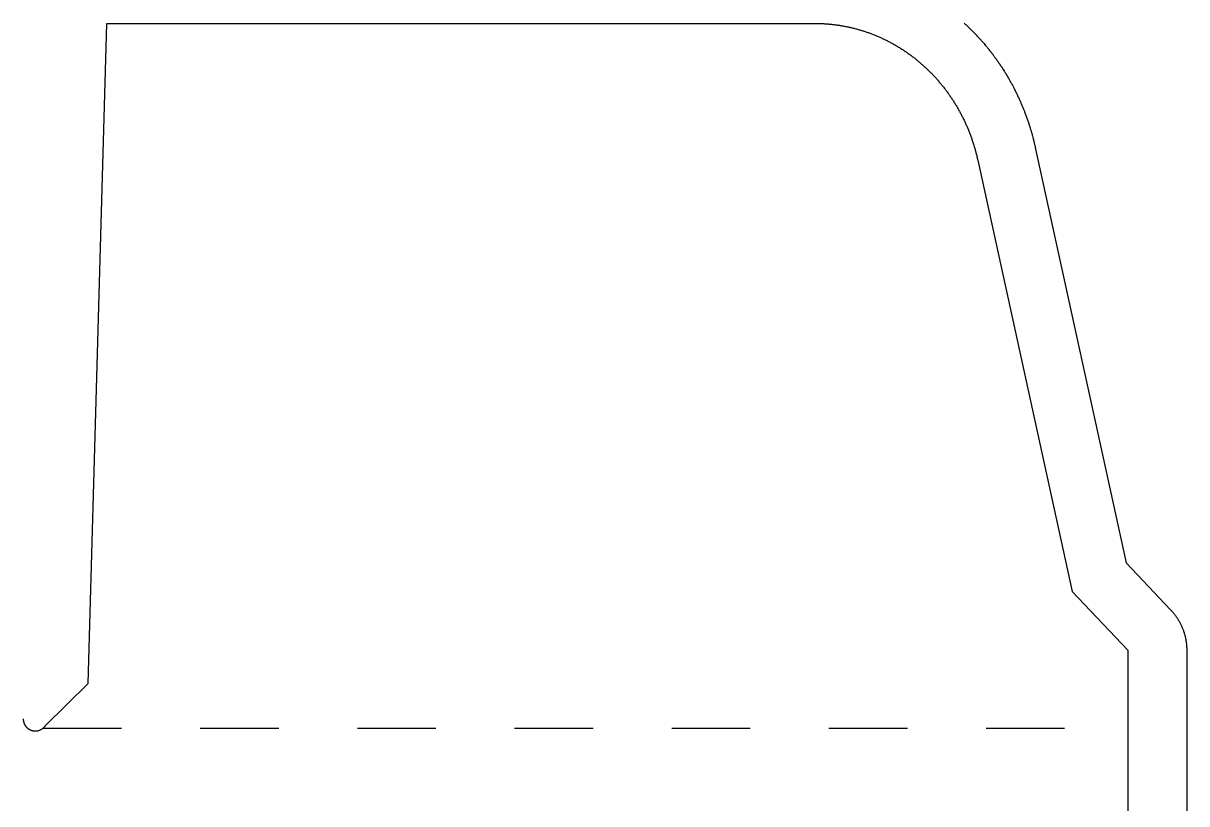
# Model space of a CAD drawing. Extents: x -9 to 1073, y -897 to 0.
# Drawn here: x 895.4 to 1073.1, y -234.6 to -115.3 of the extents above; entities that cross this region are included whole.
import ezdxf

# ---------------------------------------------------------------- set-up
doc = ezdxf.new("R2010")
doc.units = 0
doc.linetypes.add('DASHED', pattern=[24, 12, -12])
for name, color, linetype in [('BLEED', 3, 'CONTINUOUS'), ('CREASE', 5, 'DASHED'), ('CUT', 1, 'CONTINUOUS')]:
    doc.layers.add(name, color=color, linetype=linetype)

msp = doc.modelspace()

# ---------------------------------------------------------------- linework, layer by layer
at = {"layer": 'BLEED'}
for p, q in [((1039.0788, -115.2562), (1039.1868, -115.3555)), ((1039.1868, -115.3555), (1039.2314, -115.3966)), ((1039.2314, -115.3966), (1039.2574, -115.421)), ((1039.2574, -115.421), (1039.2941, -115.4549)), ((1039.2941, -115.4549), (1039.3855, -115.5398)), ((1039.3855, -115.5398), (1039.4921, -115.6406)), ((1039.4921, -115.6406), (1039.5367, -115.6831)), ((1039.5367, -115.6831), (1039.5446, -115.691)), ((1039.5446, -115.691), (1039.5979, -115.7414)), ((1039.5979, -115.7414), (1039.6426, -115.7839)), ((1039.6426, -115.7839), (1039.6951, -115.8343)), ((1039.6951, -115.8343), (1039.6966, -115.8358)), ((1039.6966, -115.8358), (1039.7498, -115.8869)), ((1039.7498, -115.8869), (1039.7938, -115.9294)), ((1039.7938, -115.9294), (1039.8989, -116.0316)), ((1039.8989, -116.0316), (1039.9882, -116.1194)), ((1039.9882, -116.1194), (1040.0033, -116.1346)), ((1040.0033, -116.1346), (1040.0926, -116.2224)), ((1040.0926, -116.2224), (1040.2999, -116.4298)), ((1040.2999, -116.4298), (1040.3878, -116.519)), ((1040.3878, -116.519), (1040.4461, -116.5788)), ((1040.4461, -116.5788), (1040.4979, -116.6314)), ((1040.4979, -116.6314), (1040.5418, -116.6767)), ((1040.5418, -116.6767), (1040.593, -116.7293)), ((1040.593, -116.7293), (1040.6794, -116.8193)), ((1040.6794, -116.8193), (1040.6945, -116.8351)), ((1040.6945, -116.8351), (1040.7809, -116.9251)), ((1040.7809, -116.9251), (1040.8817, -117.0317)), ((1040.8817, -117.0317), (1040.9227, -117.0756)), ((1040.9227, -117.0756), (1040.9321, -117.0857)), ((1040.9321, -117.0857), (1040.9825, -117.139)), ((1040.9825, -117.139), (1041.0235, -117.1829)), ((1041.0235, -117.1829), (1041.0739, -117.2369)), ((1041.0739, -117.2369), (1041.1178, -117.2844)), ((1041.1178, -117.2844), (1041.2669, -117.4464)), ((1041.2669, -117.4464), (1041.3072, -117.4903)), ((1041.3072, -117.4903), (1041.3331, -117.5191)), ((1041.3331, -117.5191), (1041.3662, -117.5551)), ((1041.3662, -117.5551), (1041.4505, -117.6473)), ((1041.4505, -117.6473), (1041.5484, -117.7567)), ((1041.5484, -117.7567), (1041.5866, -117.8006)), ((1041.5866, -117.8006), (1041.5974, -117.8122)), ((1041.5974, -117.8122), (1041.6463, -117.8669)), ((1041.6463, -117.8669), (1041.7284, -117.9605)), ((1041.7284, -117.9605), (1041.7766, -118.0159)), ((1041.7766, -118.0159), (1041.7817, -118.0217)), ((1041.7817, -118.0217), (1041.8256, -118.0714)), ((1041.8256, -118.0714), (1041.9221, -118.1822)), ((1041.9221, -118.1822), (1042.0027, -118.2766)), ((1042.0027, -118.2766), (1042.007, -118.2816)), ((1042.007, -118.2816), (1042.0553, -118.3378)), ((1042.0553, -118.3378), (1042.0985, -118.3889)), ((1042.0985, -118.3889), (1042.2886, -118.6135)), ((1042.2886, -118.6135), (1042.3685, -118.7086)), ((1042.3685, -118.7086), (1042.4081, -118.7568)), ((1042.4081, -118.7568), (1042.4196, -118.7705)), ((1042.4196, -118.7705), (1042.4628, -118.8223)), ((1042.4628, -118.8223), (1042.5564, -118.9361)), ((1042.5564, -118.9361), (1042.6342, -119.0318)), ((1042.6342, -119.0318), (1042.6802, -119.0894)), ((1042.6802, -119.0894), (1042.6838, -119.0945)), ((1042.6838, -119.0945), (1042.6925, -119.1038)), ((1042.6925, -119.1038), (1042.7386, -119.1607)), ((1042.7386, -119.1607), (1042.8192, -119.2615)), ((1042.8192, -119.2615), (1042.853, -119.3047)), ((1042.853, -119.3047), (1042.8991, -119.363)), ((1042.8991, -119.363), (1042.9078, -119.3738)), ((1042.9078, -119.3738), (1042.9445, -119.4206)), ((1042.9445, -119.4206), (1042.9906, -119.479)), ((1042.9906, -119.479), (1042.9992, -119.4898)), ((1042.9992, -119.4898), (1043.0446, -119.5474)), ((1043.0446, -119.5474), (1043.0784, -119.5906)), ((1043.0784, -119.5906), (1043.1238, -119.6489)), ((1043.1238, -119.6489), (1043.1562, -119.6906)), ((1043.1562, -119.6906), (1043.2015, -119.7497)), ((1043.2015, -119.7497), (1043.2116, -119.7626)), ((1043.2116, -119.7626), (1043.2562, -119.821)), ((1043.2562, -119.821), (1043.2886, -119.8634)), ((1043.2886, -119.8634), (1043.3009, -119.88)), ((1043.3009, -119.88), (1043.3038, -119.8836)), ((1043.3038, -119.8836), (1043.3729, -119.9736)), ((1043.3729, -119.9736), (1043.4226, -120.0398)), ((1043.4226, -120.0398), (1043.5118, -120.1579)), ((1043.5118, -120.1579), (1043.5846, -120.2558)), ((1043.5846, -120.2558), (1043.6638, -120.3638)), ((1043.6638, -120.3638), (1043.6854, -120.3926)), ((1043.6854, -120.3926), (1043.7581, -120.492)), ((1043.7581, -120.492), (1043.833, -120.5957)), ((1043.833, -120.5957), (1043.8769, -120.6562)), ((1043.8769, -120.6562), (1043.8884, -120.672)), ((1043.8884, -120.672), (1043.9316, -120.7318)), ((1043.9316, -120.7318), (1044.0029, -120.8311)), ((1044.0029, -120.8311), (1044.036, -120.8779)), ((1044.036, -120.8779), (1044.0475, -120.8945)), ((1044.0475, -120.8945), (1044.0886, -120.9521)), ((1044.0886, -120.9521), (1044.1735, -121.073)), ((1044.1735, -121.073), (1044.2023, -121.1141)), ((1044.2023, -121.1141), (1044.2448, -121.1753)), ((1044.2448, -121.1753), (1044.257, -121.194)), ((1044.257, -121.194), (1044.2858, -121.2358)), ((1044.2858, -121.2358), (1044.2866, -121.2358)), ((1044.2866, -121.2358), (1044.329, -121.297)), ((1044.329, -121.297), (1044.3694, -121.3567)), ((1044.3694, -121.3567), (1044.4529, -121.4791)), ((1044.4529, -121.4791), (1044.4939, -121.5389)), ((1044.4939, -121.5389), (1044.535, -121.6001)), ((1044.535, -121.6001), (1044.5342, -121.6001)), ((1044.5342, -121.6001), (1044.563, -121.6426)), ((1044.563, -121.6426), (1044.5767, -121.662)), ((1044.5767, -121.662), (1044.6178, -121.7232)), ((1044.6178, -121.7232), (1044.6444, -121.7635)), ((1044.6444, -121.7635), (1044.7265, -121.8874)), ((1044.7265, -121.8874), (1044.7668, -121.9486)), ((1044.7668, -121.9486), (1044.8474, -122.0724)), ((1044.8474, -122.0724), (1044.8734, -122.112)), ((1044.8734, -122.112), (1044.9137, -122.1746)), ((1044.9137, -122.1746), (1044.9281, -122.197)), ((1044.9281, -122.197), (1044.954, -122.2366)), ((1044.954, -122.2366), (1044.9943, -122.2992)), ((1044.9943, -122.2992), (1045.1527, -122.5498)), ((1045.1527, -122.5498), (1045.1772, -122.5886)), ((1045.1772, -122.5886), (1045.2168, -122.652)), ((1045.2168, -122.652), (1045.2319, -122.6758)), ((1045.2319, -122.6758), (1045.2708, -122.7384)), ((1045.2708, -122.7384), (1045.2953, -122.778)), ((1045.2953, -122.778), (1045.3342, -122.8406)), ((1045.3342, -122.8406), (1045.373, -122.904)), ((1045.373, -122.904), (1045.4112, -122.9674)), ((1045.4112, -122.9674), (1045.4501, -123.0307)), ((1045.4501, -123.0307), (1045.512, -123.133)), ((1045.512, -123.133), (1045.5271, -123.1589)), ((1045.5271, -123.1589), (1045.5653, -123.2222)), ((1045.5653, -123.2222), (1045.5883, -123.2604)), ((1045.5883, -123.2604), (1045.6646, -123.3886)), ((1045.6646, -123.3886), (1045.7028, -123.4534)), ((1045.7028, -123.4534), (1045.8151, -123.6456)), ((1045.8151, -123.6456), (1045.8367, -123.6838)), ((1045.8367, -123.6838), (1045.8742, -123.7486)), ((1045.8742, -123.7486), (1045.8907, -123.7759)), ((1045.8907, -123.7759), (1045.9274, -123.84)), ((1045.9274, -123.84), (1045.9483, -123.8774)), ((1045.9483, -123.8774), (1046.0585, -124.0718)), ((1046.0585, -124.0718), (1046.0959, -124.1381)), ((1046.0959, -124.1381), (1046.1319, -124.2029)), ((1046.1319, -124.2029), (1046.1521, -124.2396)), ((1046.1521, -124.2396), (1046.1686, -124.2684)), ((1046.1686, -124.2684), (1046.2046, -124.3332)), ((1046.2046, -124.3332), (1046.2615, -124.4376)), ((1046.2615, -124.4376), (1046.2752, -124.4635)), ((1046.2752, -124.4635), (1046.2961, -124.5017)), ((1046.2961, -124.5017), (1046.3328, -124.5686)), ((1046.3328, -124.5686), (1046.4386, -124.7652)), ((1046.4386, -124.7652), (1046.4926, -124.8667)), ((1046.4926, -124.8667), (1046.5279, -124.933)), ((1046.5279, -124.933), (1046.5445, -124.9646)), ((1046.5445, -124.9646), (1046.579, -125.0302)), ((1046.579, -125.0302), (1046.6338, -125.1346)), ((1046.6338, -125.1346), (1046.6662, -125.1986)), ((1046.6662, -125.1986), (1046.7022, -125.267)), ((1046.7022, -125.267), (1046.736, -125.3333)), ((1046.736, -125.3333), (1046.7533, -125.3686)), ((1046.7533, -125.3686), (1046.7691, -125.4002)), ((1046.7691, -125.4002), (1046.7698, -125.4002)), ((1046.7698, -125.4002), (1046.8375, -125.5327)), ((1046.8375, -125.5327), (1046.8894, -125.6371)), ((1046.8894, -125.6371), (1047.0218, -125.905)), ((1047.0218, -125.905), (1047.0564, -125.9748)), ((1047.0564, -125.9748), (1047.1212, -126.1087)), ((1047.1212, -126.1087), (1047.1378, -126.1433)), ((1047.1378, -126.1433), (1047.1702, -126.211)), ((1047.1702, -126.211), (1047.1874, -126.2477)), ((1047.1874, -126.2477), (1047.2018, -126.2779)), ((1047.2018, -126.2779), (1047.2342, -126.3456)), ((1047.2342, -126.3456), (1047.2674, -126.4162)), ((1047.2674, -126.4162), (1047.3307, -126.5515)), ((1047.3307, -126.5515), (1047.3638, -126.6228)), ((1047.3638, -126.6228), (1047.3754, -126.648)), ((1047.3754, -126.648), (1047.3934, -126.6869)), ((1047.3934, -126.6869), (1047.4416, -126.7913)), ((1047.4416, -126.7913), (1047.4574, -126.8266)), ((1047.4574, -126.8266), (1047.4884, -126.8942)), ((1047.4884, -126.8942), (1047.5359, -126.9994)), ((1047.5359, -126.9994), (1047.5525, -127.0368)), ((1047.5525, -127.0368), (1047.5647, -127.0642)), ((1047.5647, -127.0642), (1047.5827, -127.1038)), ((1047.5827, -127.1038), (1047.613, -127.1714)), ((1047.613, -127.1714), (1047.6274, -127.2038)), ((1047.6274, -127.2038), (1047.6576, -127.2722)), ((1047.6576, -127.2722), (1047.7022, -127.3759)), ((1047.7022, -127.3759), (1047.7166, -127.4098)), ((1047.7166, -127.4098), (1047.7469, -127.4782)), ((1047.7469, -127.4782), (1047.7922, -127.5826)), ((1047.7922, -127.5826), (1047.816, -127.6402)), ((1047.816, -127.6402), (1047.8369, -127.6884)), ((1047.8369, -127.6884), (1047.8808, -127.7928)), ((1047.8808, -127.7928), (1047.996, -128.0693)), ((1047.996, -128.0693), (1048.027, -128.1434)), ((1048.027, -128.1434), (1048.0831, -128.2817)), ((1048.0831, -128.2817), (1048.0954, -128.3119)), ((1048.0954, -128.3119), (1048.1112, -128.3515)), ((1048.1112, -128.3515), (1048.1393, -128.4206)), ((1048.1393, -128.4206), (1048.181, -128.525)), ((1048.181, -128.525), (1048.2631, -128.7346)), ((1048.2631, -128.7346), (1048.2919, -128.8102)), ((1048.2919, -128.8102), (1048.3985, -129.0895)), ((1048.3985, -129.0895), (1048.4093, -129.1183)), ((1048.4093, -129.1183), (1048.4359, -129.1889)), ((1048.4359, -129.1889), (1048.4539, -129.2364)), ((1048.4539, -129.2364), (1048.4798, -129.3062)), ((1048.4798, -129.3062), (1048.4899, -129.3343)), ((1048.4899, -129.3343), (1048.5418, -129.4754)), ((1048.5418, -129.4754), (1048.5598, -129.5237)), ((1048.5598, -129.5237), (1048.585, -129.5935)), ((1048.585, -129.5935), (1048.595, -129.6216)), ((1048.595, -129.6216), (1048.6454, -129.7627)), ((1048.6454, -129.7627), (1048.6548, -129.7901)), ((1048.6548, -129.7901), (1048.68, -129.8614)), ((1048.68, -129.8614), (1048.6973, -129.911)), ((1048.6973, -129.911), (1048.7462, -130.0522)), ((1048.7462, -130.0522), (1048.7556, -130.0788)), ((1048.7556, -130.0788), (1048.7801, -130.1501)), ((1048.7801, -130.1501), (1048.7952, -130.194)), ((1048.7952, -130.194), (1048.8312, -130.2977)), ((1048.8312, -130.2977), (1048.9262, -130.5828)), ((1048.9262, -130.5828), (1048.9514, -130.6606)), ((1048.9514, -130.6606), (1049.0436, -130.9457)), ((1049.0436, -130.9457), (1049.076, -131.0494)), ((1049.076, -131.0494), (1049.0911, -131.0969)), ((1049.0911, -131.0969), (1049.1134, -131.1682)), ((1049.1134, -131.1682), (1049.1206, -131.1926)), ((1049.1206, -131.1926), (1049.143, -131.2646)), ((1049.143, -131.2646), (1049.1674, -131.3431)), ((1049.1674, -131.3431), (1049.2034, -131.4634)), ((1049.2034, -131.4634), (1049.2322, -131.5584)), ((1049.2322, -131.5584), (1049.2538, -131.6304)), ((1049.2538, -131.6304), (1049.2769, -131.7096)), ((1049.2769, -131.7096), (1049.2819, -131.7262)), ((1049.2819, -131.7262), (1049.3035, -131.7989)), ((1049.3035, -131.7989), (1049.3424, -131.935)), ((1049.3424, -131.935), (1049.3532, -131.9724)), ((1049.3532, -131.9724), (1049.3604, -131.9983)), ((1049.3604, -131.9983), (1049.3899, -132.1013)), ((1049.3899, -132.1013), (1049.4101, -132.174)), ((1049.4101, -132.174), (1049.4238, -132.2237)), ((1049.4238, -132.2237), (1049.4302, -132.246)), ((1049.4302, -132.246), (1049.4504, -132.3187)), ((1049.4504, -132.3187), (1049.4641, -132.3684)), ((1049.4641, -132.3684), (1049.4922, -132.4706)), ((1049.4922, -132.4706), (1049.5505, -132.6888)), ((1049.5505, -132.6888), (1049.5692, -132.7615)), ((1049.5692, -132.7615), (1049.5886, -132.8342)), ((1049.5886, -132.8342), (1049.6095, -132.9149)), ((1049.6095, -132.9149), (1049.6282, -132.9876)), ((1049.6282, -132.9876), (1049.6491, -133.069)), ((1049.6491, -133.069), (1049.665, -133.133)), ((1049.665, -133.133), (1049.6909, -133.2338)), ((1049.6909, -133.2338), (1049.7038, -133.2878)), ((1049.7038, -133.2878), (1049.7218, -133.3606)), ((1049.7218, -133.3606), (1049.7463, -133.4614)), ((1049.7463, -133.4614), (1049.7521, -133.4873)), ((1049.7521, -133.4873), (1049.7571, -133.5067)), ((1049.7571, -133.5067), (1049.7816, -133.6075)), ((1049.7816, -133.6075), (1049.7989, -133.681)), ((1049.7989, -133.681), (1049.8133, -133.7443)), ((1049.8133, -133.7443), (1049.8154, -133.7537)), ((1049.8154, -133.7537), (1049.8327, -133.8271)), ((1049.8327, -133.8271), (1049.8514, -133.9085)), ((1049.8514, -133.9085), (1049.9011, -134.1288)), ((1049.9011, -134.1288), (1049.9191, -134.2116)), ((1049.9191, -134.2116), (1049.9299, -134.2606)), ((1049.9299, -134.2606), (1063.8086, -197.7516)), ((1063.8086, -197.7516), (1070.5903, -204.9142)), ((1070.5903, -204.9142), (1070.6681, -204.9977)), ((1070.6681, -204.9977), (1070.7451, -205.0812)), ((1070.7451, -205.0812), (1070.8207, -205.1669)), ((1070.8207, -205.1669), (1070.8949, -205.2526)), ((1070.8949, -205.2526), (1070.9683, -205.3397)), ((1070.9683, -205.3397), (1071.041, -205.4275)), ((1071.041, -205.4275), (1071.1116, -205.5161)), ((1071.1116, -205.5161), (1071.1822, -205.6061)), ((1071.1822, -205.6061), (1071.2513, -205.6968)), ((1071.2513, -205.6968), (1071.319, -205.7882)), ((1071.319, -205.7882), (1071.3852, -205.8804)), ((1071.3852, -205.8804), (1071.4507, -205.9733)), ((1071.4507, -205.9733), (1071.5148, -206.0676)), ((1071.5148, -206.0676), (1071.5782, -206.1619)), ((1071.5782, -206.1619), (1071.6401, -206.2577)), ((1071.6401, -206.2577), (1071.7006, -206.3542)), ((1071.7006, -206.3542), (1071.7603, -206.4514)), ((1071.7603, -206.4514), (1071.8186, -206.5493)), ((1071.8186, -206.5493), (1071.8755, -206.6479)), ((1071.8755, -206.6479), (1071.931, -206.7473)), ((1071.931, -206.7473), (1071.9857, -206.8466)), ((1071.9857, -206.8466), (1072.039, -206.9474)), ((1072.039, -206.9474), (1072.0908, -207.049)), ((1072.0908, -207.049), (1072.1412, -207.1512)), ((1072.1412, -207.1512), (1072.1909, -207.2534)), ((1072.1909, -207.2534), (1072.2384, -207.3564)), ((1072.2384, -207.3564), (1072.2852, -207.4608)), ((1072.2852, -207.4608), (1072.3306, -207.5652)), ((1072.3306, -207.5652), (1072.3745, -207.6696)), ((1072.3745, -207.6696), (1072.4177, -207.7754)), ((1072.4177, -207.7754), (1072.4587, -207.8813)), ((1072.4587, -207.8813), (1072.499, -207.9878)), ((1072.499, -207.9878), (1072.5379, -208.0951)), ((1072.5379, -208.0951), (1072.5754, -208.2024)), ((1072.5754, -208.2024), (1072.6114, -208.3104)), ((1072.6114, -208.3104), (1072.6459, -208.4191)), ((1072.6459, -208.4191), (1072.679, -208.5278)), ((1072.679, -208.5278), (1072.7107, -208.6373)), ((1072.7107, -208.6373), (1072.741, -208.7467)), ((1072.741, -208.7467), (1072.7705, -208.8569)), ((1072.7705, -208.8569), (1072.7978, -208.967)), ((1072.7978, -208.967), (1072.8245, -209.0779)), ((1072.8245, -209.0779), (1072.849, -209.1895)), ((1072.849, -209.1895), (1072.8727, -209.3004)), ((1072.8727, -209.3004), (1072.895, -209.412)), ((1072.895, -209.412), (1072.9152, -209.5243)), ((1072.9152, -209.5243), (1072.9346, -209.6366)), ((1072.9346, -209.6366), (1072.9526, -209.749)), ((1072.9526, -209.749), (1072.9692, -209.8613)), ((1072.9692, -209.8613), (1072.9843, -209.9743)), ((1072.9843, -209.9743), (1072.9973, -210.0874)), ((1072.9973, -210.0874), (1073.0095, -210.2004)), ((1073.0095, -210.2004), (1073.0203, -210.3142)), ((1073.0203, -210.3142), (1073.0297, -210.4272)), ((1073.0297, -210.4272), (1073.0376, -210.541)), ((1073.0376, -210.541), (1073.0441, -210.6547)), ((1073.0441, -210.6547), (1073.0484, -210.7685)), ((1073.0484, -210.7685), (1073.052, -210.8822)), ((1073.052, -210.8822), (1073.0542, -210.996)), ((1073.0542, -210.996), (1073.0549, -211.1018)), ((1073.0549, -211.1018), (1073.0549, -685.6387))]:
    msp.add_line(p, q, dxfattribs=at)
at = {"layer": 'CREASE'}
msp.add_line((898.4134, -223.0157), (1064.0551, -223.0157), dxfattribs=at)
at = {"layer": 'CUT'}
for p, q in [((905.315, -216.1987), (908.1497, -115.2994)), ((908.1497, -115.2994), (908.1497, -115.2994)), ((908.1497, -115.2994), (1016.28, -115.2994)), ((1016.28, -115.2994), (1016.28, -115.2994)), ((1016.28, -115.2994), (1016.4139, -115.2997)), ((1016.4139, -115.2997), (1016.5478, -115.3008)), ((1016.5478, -115.3008), (1016.6817, -115.3027)), ((1016.6817, -115.3027), (1016.8156, -115.3053)), ((1016.8156, -115.3053), (1016.9494, -115.3086)), ((1016.9494, -115.3086), (1017.0832, -115.3127)), ((1017.0832, -115.3127), (1017.217, -115.3176)), ((1017.217, -115.3176), (1017.3506, -115.3231)), ((1017.3506, -115.3231), (1017.3506, -115.3231)), ((1017.3506, -115.3231), (1017.4845, -115.3294)), ((1017.4845, -115.3294), (1017.6183, -115.3365)), ((1017.6183, -115.3365), (1017.7521, -115.3443)), ((1017.7521, -115.3443), (1017.8858, -115.3528)), ((1017.8858, -115.3528), (1018.0194, -115.3621)), ((1018.0194, -115.3621), (1018.1529, -115.3721)), ((1018.1529, -115.3721), (1018.2864, -115.3829)), ((1018.2864, -115.3829), (1018.4198, -115.3944)), ((1018.4198, -115.3944), (1018.4198, -115.3944)), ((1018.4198, -115.3944), (1018.5534, -115.4066)), ((1018.5534, -115.4066), (1018.6869, -115.4196)), ((1018.6869, -115.4196), (1018.8202, -115.4333)), ((1018.8202, -115.4333), (1018.9534, -115.4478)), ((1018.9534, -115.4478), (1019.0866, -115.4629)), ((1019.0866, -115.4629), (1019.2196, -115.4787)), ((1019.2196, -115.4787), (1019.3526, -115.4953)), ((1019.3526, -115.4953), (1019.4854, -115.5125)), ((1019.4854, -115.5125), (1019.4854, -115.5125)), ((1019.4854, -115.5125), (1019.6182, -115.5307)), ((1019.6182, -115.5307), (1019.751, -115.5496)), ((1019.751, -115.5496), (1019.8836, -115.5693)), ((1019.8836, -115.5693), (1020.0162, -115.5897)), ((1020.0162, -115.5897), (1020.1486, -115.6109)), ((1020.1486, -115.6109), (1020.281, -115.6328)), ((1020.281, -115.6328), (1020.4132, -115.6554)), ((1020.4132, -115.6554), (1020.5453, -115.6788)), ((1020.5453, -115.6788), (1020.5453, -115.6788)), ((1020.5453, -115.6788), (1020.6772, -115.7027)), ((1020.6772, -115.7027), (1020.8091, -115.7274)), ((1020.8091, -115.7274), (1020.9408, -115.7528)), ((1020.9408, -115.7528), (1021.0723, -115.7791)), ((1021.0723, -115.7791), (1021.2037, -115.806)), ((1021.2037, -115.806), (1021.335, -115.8337)), ((1021.335, -115.8337), (1021.4662, -115.8621)), ((1021.4662, -115.8621), (1021.5972, -115.8912)), ((1021.5972, -115.8912), (1021.5972, -115.8912)), ((1021.5972, -115.8912), (1021.7283, -115.921)), ((1021.7283, -115.921), (1021.8592, -115.9515)), ((1021.8592, -115.9515), (1021.9899, -115.9828)), ((1021.9899, -115.9828), (1022.1205, -116.0149)), ((1022.1205, -116.0149), (1022.2508, -116.0476)), ((1022.2508, -116.0476), (1022.3809, -116.0811)), ((1022.3809, -116.0811), (1022.5108, -116.1154)), ((1022.5108, -116.1154), (1022.6405, -116.1504)), ((1022.6405, -116.1504), (1022.6405, -116.1504)), ((1022.6405, -116.1504), (1022.77, -116.1859)), ((1022.77, -116.1859), (1022.8994, -116.2222)), ((1022.8994, -116.2222), (1023.0286, -116.2592)), ((1023.0286, -116.2592), (1023.1577, -116.297)), ((1023.1577, -116.297), (1023.2866, -116.3355)), ((1023.2866, -116.3355), (1023.4153, -116.3747)), ((1023.4153, -116.3747), (1023.5439, -116.4145)), ((1023.5439, -116.4145), (1023.6722, -116.455)), ((1023.6722, -116.455), (1023.6722, -116.455)), ((1023.6722, -116.455), (1023.8004, -116.4963)), ((1023.8004, -116.4963), (1023.9282, -116.5384)), ((1023.9282, -116.5384), (1024.0558, -116.5812)), ((1024.0558, -116.5812), (1024.1832, -116.6246)), ((1024.1832, -116.6246), (1024.3103, -116.6688)), ((1024.3103, -116.6688), (1024.4372, -116.7137)), ((1024.4372, -116.7137), (1024.5639, -116.7593)), ((1024.5639, -116.7593), (1024.6903, -116.8056)), ((1024.6903, -116.8056), (1024.6903, -116.8056)), ((1024.6903, -116.8056), (1024.8168, -116.8526)), ((1024.8168, -116.8526), (1024.943, -116.9004)), ((1024.943, -116.9004), (1025.069, -116.9488)), ((1025.069, -116.9488), (1025.1947, -116.9978)), ((1025.1947, -116.9978), (1025.3201, -117.0476)), ((1025.3201, -117.0476), (1025.4452, -117.098)), ((1025.4452, -117.098), (1025.5701, -117.1491)), ((1025.5701, -117.1491), (1025.6947, -117.2009)), ((1025.6947, -117.2009), (1025.6947, -117.2009)), ((1025.6947, -117.2009), (1025.8191, -117.2536)), ((1025.8191, -117.2536), (1025.9431, -117.3069)), ((1025.9431, -117.3069), (1026.0669, -117.3608)), ((1026.0669, -117.3608), (1026.1904, -117.4154)), ((1026.1904, -117.4154), (1026.3137, -117.4707)), ((1026.3137, -117.4707), (1026.4367, -117.5267)), ((1026.4367, -117.5267), (1026.5594, -117.5834)), ((1026.5594, -117.5834), (1026.6818, -117.6408)), ((1026.6818, -117.6408), (1026.6818, -117.6408)), ((1026.6818, -117.6408), (1026.804, -117.6987)), ((1026.804, -117.6987), (1026.9259, -117.7573)), ((1026.9259, -117.7573), (1027.0475, -117.8166)), ((1027.0475, -117.8166), (1027.1688, -117.8767)), ((1027.1688, -117.8767), (1027.2898, -117.9375)), ((1027.2898, -117.9375), (1027.4105, -117.9989)), ((1027.4105, -117.9989), (1027.5309, -118.0611)), ((1027.5309, -118.0611), (1027.651, -118.1239)), ((1027.651, -118.1239), (1027.651, -118.1239)), ((1027.651, -118.1239), (1027.7707, -118.1872)), ((1027.7707, -118.1872), (1027.89, -118.2511)), ((1027.89, -118.2511), (1028.0091, -118.3157)), ((1028.0091, -118.3157), (1028.1278, -118.381)), ((1028.1278, -118.381), (1028.2461, -118.4469)), ((1028.2461, -118.4469), (1028.3642, -118.5135)), ((1028.3642, -118.5135), (1028.4819, -118.5808)), ((1028.4819, -118.5808), (1028.5992, -118.6488)), ((1028.5992, -118.6488), (1028.5992, -118.6488)), ((1028.5992, -118.6488), (1028.7164, -118.7174)), ((1028.7164, -118.7174), (1028.8333, -118.7868)), ((1028.8333, -118.7868), (1028.9498, -118.8567)), ((1028.9498, -118.8567), (1029.0658, -118.9274)), ((1029.0658, -118.9274), (1029.1816, -118.9986)), ((1029.1816, -118.9986), (1029.2969, -119.0705)), ((1029.2969, -119.0705), (1029.4119, -119.143)), ((1029.4119, -119.143), (1029.5266, -119.2162)), ((1029.5266, -119.2162), (1029.5266, -119.2162)), ((1029.5266, -119.2162), (1029.6408, -119.2899)), ((1029.6408, -119.2899), (1029.7547, -119.3643)), ((1029.7547, -119.3643), (1029.8682, -119.4393)), ((1029.8682, -119.4393), (1029.9813, -119.5149)), ((1029.9813, -119.5149), (1030.0941, -119.5911)), ((1030.0941, -119.5911), (1030.2065, -119.668)), ((1030.2065, -119.668), (1030.3185, -119.7456)), ((1030.3185, -119.7456), (1030.4302, -119.8238)), ((1030.4302, -119.8238), (1030.4302, -119.8238)), ((1030.4302, -119.8238), (1030.5415, -119.9027)), ((1030.5415, -119.9027), (1030.6524, -119.9821)), ((1030.6524, -119.9821), (1030.7629, -120.0621)), ((1030.7629, -120.0621), (1030.873, -120.1426)), ((1030.873, -120.1426), (1030.9826, -120.2238)), ((1030.9826, -120.2238), (1031.0919, -120.3056)), ((1031.0919, -120.3056), (1031.2008, -120.388)), ((1031.2008, -120.388), (1031.3093, -120.4711)), ((1031.3093, -120.4711), (1031.3093, -120.4711)), ((1031.3093, -120.4711), (1031.4173, -120.5548)), ((1031.4173, -120.5548), (1031.5249, -120.6391)), ((1031.5249, -120.6391), (1031.632, -120.7239)), ((1031.632, -120.7239), (1031.7387, -120.8092)), ((1031.7387, -120.8092), (1031.8449, -120.8952)), ((1031.8449, -120.8952), (1031.9507, -120.9817)), ((1031.9507, -120.9817), (1032.0561, -121.0688)), ((1032.0561, -121.0688), (1032.161, -121.1566)), ((1032.161, -121.1566), (1032.161, -121.1566)), ((1032.161, -121.1566), (1032.2658, -121.2449)), ((1032.2658, -121.2449), (1032.37, -121.3338)), ((1032.37, -121.3338), (1032.4738, -121.4233)), ((1032.4738, -121.4233), (1032.577, -121.5134)), ((1032.577, -121.5134), (1032.6798, -121.6041)), ((1032.6798, -121.6041), (1032.7821, -121.6953)), ((1032.7821, -121.6953), (1032.884, -121.7871)), ((1032.884, -121.7871), (1032.9854, -121.8794)), ((1032.9854, -121.8794), (1032.9854, -121.8794)), ((1032.9854, -121.8794), (1033.0865, -121.9723)), ((1033.0865, -121.9723), (1033.187, -122.0658)), ((1033.187, -122.0658), (1033.2871, -122.1597)), ((1033.2871, -122.1597), (1033.3867, -122.2543)), ((1033.3867, -122.2543), (1033.4858, -122.3494)), ((1033.4858, -122.3494), (1033.5844, -122.4451)), ((1033.5844, -122.4451), (1033.6826, -122.5414)), ((1033.6826, -122.5414), (1033.7803, -122.6383)), ((1033.7803, -122.6383), (1033.7803, -122.6383)), ((1033.7803, -122.6383), (1033.8776, -122.7356)), ((1033.8776, -122.7356), (1033.9743, -122.8334)), ((1033.9743, -122.8334), (1034.0706, -122.9318)), ((1034.0706, -122.9318), (1034.1663, -123.0307)), ((1034.1663, -123.0307), (1034.2616, -123.1302)), ((1034.2616, -123.1302), (1034.3563, -123.2302)), ((1034.3563, -123.2302), (1034.4506, -123.3307)), ((1034.4506, -123.3307), (1034.5442, -123.4318)), ((1034.5442, -123.4318), (1034.5442, -123.4318)), ((1034.5442, -123.4318), (1034.6374, -123.5332)), ((1034.6374, -123.5332), (1034.7301, -123.6352)), ((1034.7301, -123.6352), (1034.8223, -123.7377)), ((1034.8223, -123.7377), (1034.9141, -123.8407)), ((1034.9141, -123.8407), (1035.0053, -123.9443)), ((1035.0053, -123.9443), (1035.096, -124.0484)), ((1035.096, -124.0484), (1035.1861, -124.1531)), ((1035.1861, -124.1531), (1035.2758, -124.2583)), ((1035.2758, -124.2583), (1035.2758, -124.2583)), ((1035.2758, -124.2583), (1035.3649, -124.3639)), ((1035.3649, -124.3639), (1035.4535, -124.4699)), ((1035.4535, -124.4699), (1035.5417, -124.5763)), ((1035.5417, -124.5763), (1035.6293, -124.6833)), ((1035.6293, -124.6833), (1035.7164, -124.7907)), ((1035.7164, -124.7907), (1035.8029, -124.8986)), ((1035.8029, -124.8986), (1035.8888, -125.007)), ((1035.8888, -125.007), (1035.9742, -125.1158)), ((1035.9742, -125.1158), (1035.9742, -125.1158)), ((1035.9742, -125.1158), (1036.059, -125.2254)), ((1036.059, -125.2254), (1036.1433, -125.3354)), ((1036.1433, -125.3354), (1036.2271, -125.4458)), ((1036.2271, -125.4458), (1036.3104, -125.5566)), ((1036.3104, -125.5566), (1036.3932, -125.6678)), ((1036.3932, -125.6678), (1036.4753, -125.7795)), ((1036.4753, -125.7795), (1036.557, -125.8917)), ((1036.557, -125.8917), (1036.638, -126.0043)), ((1036.638, -126.0043), (1036.638, -126.0043)), ((1036.638, -126.0043), (1036.7184, -126.1174)), ((1036.7184, -126.1174), (1036.7983, -126.231)), ((1036.7983, -126.231), (1036.8775, -126.345)), ((1036.8775, -126.345), (1036.9561, -126.4595)), ((1036.9561, -126.4595), (1037.0342, -126.5744)), ((1037.0342, -126.5744), (1037.1117, -126.6897)), ((1037.1117, -126.6897), (1037.1887, -126.8054)), ((1037.1887, -126.8054), (1037.2651, -126.9216)), ((1037.2651, -126.9216), (1037.2651, -126.9216)), ((1037.2651, -126.9216), (1037.341, -127.0382)), ((1037.341, -127.0382), (1037.4163, -127.1551)), ((1037.4163, -127.1551), (1037.491, -127.2725)), ((1037.491, -127.2725), (1037.5652, -127.3903)), ((1037.5652, -127.3903), (1037.6387, -127.5085)), ((1037.6387, -127.5085), (1037.7116, -127.6271)), ((1037.7116, -127.6271), (1037.7839, -127.7461)), ((1037.7839, -127.7461), (1037.8555, -127.8655)), ((1037.8555, -127.8655), (1037.8555, -127.8655)), ((1037.8555, -127.8655), (1037.9268, -127.9853)), ((1037.9268, -127.9853), (1037.9974, -128.1055)), ((1037.9974, -128.1055), (1038.0674, -128.2262)), ((1038.0674, -128.2262), (1038.1369, -128.3472)), ((1038.1369, -128.3472), (1038.2057, -128.4686)), ((1038.2057, -128.4686), (1038.2739, -128.5905)), ((1038.2739, -128.5905), (1038.3415, -128.7127)), ((1038.3415, -128.7127), (1038.4085, -128.8354)), ((1038.4085, -128.8354), (1038.4085, -128.8354)), ((1038.4085, -128.8354), (1038.4748, -128.9581)), ((1038.4748, -128.9581), (1038.5405, -129.0813)), ((1038.5405, -129.0813), (1038.6056, -129.2049)), ((1038.6056, -129.2049), (1038.67, -129.3288)), ((1038.67, -129.3288), (1038.7338, -129.4531)), ((1038.7338, -129.4531), (1038.7971, -129.5778)), ((1038.7971, -129.5778), (1038.8597, -129.7029)), ((1038.8597, -129.7029), (1038.9218, -129.8282)), ((1038.9218, -129.8282), (1038.9218, -129.8282)), ((1038.9218, -129.8282), (1038.9833, -129.954)), ((1038.9833, -129.954), (1039.0442, -130.08)), ((1039.0442, -130.08), (1039.1043, -130.2064)), ((1039.1043, -130.2064), (1039.1638, -130.333)), ((1039.1638, -130.333), (1039.2227, -130.46)), ((1039.2227, -130.46), (1039.281, -130.5873)), ((1039.281, -130.5873), (1039.3386, -130.7149)), ((1039.3386, -130.7149), (1039.3956, -130.8427)), ((1039.3956, -130.8427), (1039.3956, -130.8427)), ((1039.3956, -130.8427), (1039.452, -130.9711)), ((1039.452, -130.9711), (1039.5077, -131.0998)), ((1039.5077, -131.0998), (1039.5627, -131.2287)), ((1039.5627, -131.2287), (1039.6171, -131.358)), ((1039.6171, -131.358), (1039.6708, -131.4875)), ((1039.6708, -131.4875), (1039.724, -131.6174)), ((1039.724, -131.6174), (1039.7764, -131.7476)), ((1039.7764, -131.7476), (1039.8283, -131.8781)), ((1039.8283, -131.8781), (1039.8283, -131.8781)), ((1039.8283, -131.8781), (1039.8796, -132.0089)), ((1039.8796, -132.0089), (1039.9301, -132.1399)), ((1039.9301, -132.1399), (1039.98, -132.2711)), ((1039.98, -132.2711), (1040.0292, -132.4026)), ((1040.0292, -132.4026), (1040.0777, -132.5344)), ((1040.0777, -132.5344), (1040.1256, -132.6664)), ((1040.1256, -132.6664), (1040.1728, -132.7988)), ((1040.1728, -132.7988), (1040.2193, -132.9314)), ((1040.2193, -132.9314), (1040.2193, -132.9314)), ((1040.2193, -132.9314), (1040.2654, -133.0644)), ((1040.2654, -133.0644), (1040.3107, -133.1975)), ((1040.3107, -133.1975), (1040.3553, -133.3309)), ((1040.3553, -133.3309), (1040.3993, -133.4645)), ((1040.3993, -133.4645), (1040.4426, -133.5983)), ((1040.4426, -133.5983), (1040.4852, -133.7324)), ((1040.4852, -133.7324), (1040.5271, -133.8668)), ((1040.5271, -133.8668), (1040.5685, -134.0014)), ((1040.5685, -134.0014), (1040.5685, -134.0014)), ((1040.5685, -134.0014), (1040.6092, -134.1362)), ((1040.6092, -134.1362), (1040.6492, -134.2712)), ((1040.6492, -134.2712), (1040.6885, -134.4065)), ((1040.6885, -134.4065), (1040.7272, -134.5419)), ((1040.7272, -134.5419), (1040.7651, -134.6775)), ((1040.7651, -134.6775), (1040.8023, -134.8134)), ((1040.8023, -134.8134), (1040.8387, -134.9494)), ((1040.8387, -134.9494), (1040.8745, -135.0857)), ((1040.8745, -135.0857), (1040.8745, -135.0857)), ((1040.8745, -135.0857), (1040.9098, -135.2221)), ((1040.9098, -135.2221), (1040.9444, -135.3588)), ((1040.9444, -135.3588), (1040.9783, -135.4956)), ((1040.9783, -135.4956), (1041.0115, -135.6326)), ((1041.0115, -135.6326), (1041.0441, -135.7698)), ((1041.0441, -135.7698), (1041.0759, -135.9071)), ((1041.0759, -135.9071), (1041.1069, -136.0446)), ((1041.1069, -136.0446), (1041.1373, -136.1822)), ((1041.1373, -136.1822), (1041.1373, -136.1822)), ((1041.1373, -136.1822), (1055.551, -202.1198)), ((1055.551, -202.1198), (1055.551, -202.1198)), ((1055.551, -202.1198), (1064.0549, -211.1018)), ((1064.0549, -211.1018), (1064.0549, -211.1018)), ((1064.0549, -211.1018), (1064.0549, -685.6387)), ((898.7544, -222.642), (905.315, -216.1987)), ((905.315, -216.1987), (905.315, -216.1987)), ((895.3934, -221.5987), (895.394, -221.644)), ((895.394, -221.644), (895.3957, -221.6892)), ((895.3957, -221.6892), (895.3986, -221.7342)), ((895.3986, -221.7342), (895.4025, -221.7792)), ((895.4025, -221.7792), (895.4076, -221.824)), ((895.4076, -221.824), (895.4138, -221.8688)), ((895.4138, -221.8688), (895.4211, -221.9134)), ((895.4211, -221.9134), (895.4294, -221.958)), ((895.4294, -221.958), (895.4294, -221.958)), ((895.4294, -221.958), (895.4387, -222.0024)), ((895.4387, -222.0024), (895.449, -222.0464)), ((895.449, -222.0464), (895.4604, -222.0901)), ((895.4604, -222.0901), (895.473, -222.1335)), ((895.473, -222.1335), (895.4866, -222.1765)), ((895.4866, -222.1765), (895.5013, -222.2192)), ((895.5013, -222.2192), (895.5171, -222.2616)), ((895.5171, -222.2616), (895.5338, -222.3036)), ((895.5338, -222.3036), (895.5338, -222.3036)), ((895.5338, -222.3036), (895.5516, -222.3452)), ((895.5516, -222.3452), (895.5704, -222.3863)), ((895.5704, -222.3863), (895.5902, -222.4269)), ((895.5902, -222.4269), (895.6111, -222.467)), ((895.6111, -222.467), (895.6329, -222.5066)), ((895.6329, -222.5066), (895.6557, -222.5456)), ((895.6557, -222.5456), (895.6796, -222.584)), ((895.6796, -222.584), (895.7045, -222.6218)), ((895.7045, -222.6218), (895.7045, -222.6218)), ((895.7045, -222.6218), (895.73, -222.6593)), ((895.73, -222.6593), (895.7565, -222.696)), ((895.7565, -222.696), (895.7838, -222.7319)), ((895.7838, -222.7319), (895.8119, -222.7672)), ((895.8119, -222.7672), (895.841, -222.8017)), ((895.841, -222.8017), (895.8709, -222.8356)), ((895.8709, -222.8356), (895.9017, -222.8687)), ((895.9017, -222.8687), (895.9334, -222.9012)), ((895.9334, -222.9012), (895.9334, -222.9012)), ((895.9334, -222.9012), (895.9659, -222.9329)), ((895.9659, -222.9329), (895.9991, -222.9637)), ((895.9991, -222.9637), (896.0329, -222.9936)), ((896.0329, -222.9936), (896.0675, -223.0227)), ((896.0675, -223.0227), (896.1027, -223.0509)), ((896.1027, -223.0509), (896.1387, -223.0782)), ((896.1387, -223.0782), (896.1754, -223.1046)), ((896.1754, -223.1046), (896.2128, -223.1302)), ((896.2128, -223.1302), (896.2128, -223.1302)), ((896.2128, -223.1302), (896.2506, -223.155)), ((896.2506, -223.155), (896.2891, -223.1789)), ((896.2891, -223.1789), (896.328, -223.2017)), ((896.328, -223.2017), (896.3676, -223.2236)), ((896.3676, -223.2236), (896.4077, -223.2444)), ((896.4077, -223.2444), (896.4483, -223.2642)), ((896.4483, -223.2642), (896.4894, -223.283)), ((896.4894, -223.283), (896.531, -223.3008)), ((896.531, -223.3008), (896.531, -223.3008)), ((896.531, -223.3008), (896.5731, -223.3176)), ((896.5731, -223.3176), (896.6154, -223.3333)), ((896.6154, -223.3333), (896.6581, -223.348)), ((896.6581, -223.348), (896.7011, -223.3616)), ((896.7011, -223.3616), (896.7445, -223.3742)), ((896.7445, -223.3742), (896.7882, -223.3856)), ((896.7882, -223.3856), (896.8323, -223.396)), ((896.8323, -223.396), (896.8766, -223.4052)), ((896.8766, -223.4052), (896.8766, -223.4052)), ((896.8766, -223.4052), (896.9212, -223.4136)), ((896.9212, -223.4136), (896.9659, -223.4208)), ((896.9659, -223.4208), (897.0106, -223.427)), ((897.0106, -223.427), (897.0555, -223.4321)), ((897.0555, -223.4321), (897.1004, -223.4361)), ((897.1004, -223.4361), (897.1455, -223.4389)), ((897.1455, -223.4389), (897.1906, -223.4406)), ((897.1906, -223.4406), (897.2359, -223.4412)), ((897.2359, -223.4412), (897.3163, -223.4395)), ((897.2359, -223.4412), (897.2359, -223.4412)), ((897.3163, -223.4395), (897.3962, -223.4343)), ((897.3962, -223.4343), (897.4754, -223.4257)), ((897.4754, -223.4257), (897.554, -223.4137)), ((897.554, -223.4137), (897.632, -223.3982)), ((897.632, -223.3982), (897.7094, -223.3792)), ((897.7094, -223.3792), (897.7861, -223.3569)), ((897.7861, -223.3569), (897.8623, -223.331)), ((897.8623, -223.331), (897.9371, -223.3023)), ((897.8623, -223.331), (897.8623, -223.331)), ((897.9371, -223.3023), (898.0102, -223.2704)), ((898.0102, -223.2704), (898.0817, -223.2356)), ((898.0817, -223.2356), (898.1515, -223.1977)), ((898.1515, -223.1977), (898.2195, -223.1567)), ((898.2195, -223.1567), (898.2858, -223.1127)), ((898.2858, -223.1127), (898.3504, -223.0657)), ((898.3504, -223.0657), (898.4131, -223.0157)), ((898.4131, -223.0157), (898.4614, -222.9742)), ((898.4131, -223.0157), (898.4131, -223.0157)), ((898.4614, -222.9742), (898.5082, -222.9312)), ((898.5082, -222.9312), (898.5532, -222.8867)), ((898.5532, -222.8867), (898.5967, -222.8407)), ((898.5967, -222.8407), (898.6386, -222.7933)), ((898.6386, -222.7933), (898.6788, -222.7443)), ((898.6788, -222.7443), (898.7174, -222.6939)), ((898.7174, -222.6939), (898.7544, -222.642)), ((898.7544, -222.642), (898.7544, -222.642))]:
    msp.add_line(p, q, dxfattribs=at)

doc.saveas('drawing.dxf')
